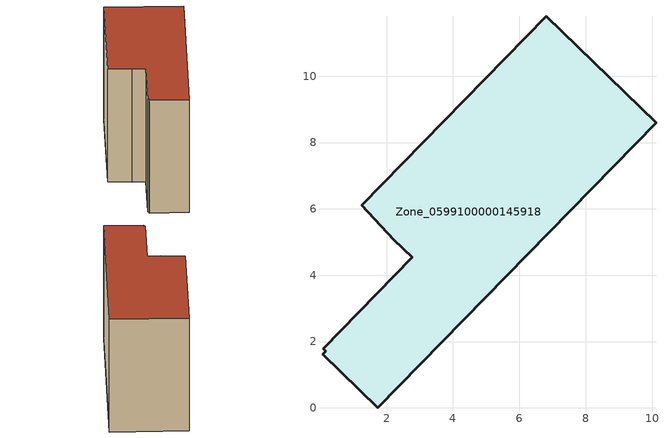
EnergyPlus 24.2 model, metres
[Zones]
Zone_0599100000145918
 floor ground (C_G): 1.25,6.11 6.81,11.81 10.12,8.59 1.73,0 0.07,1.61 0.17,1.7 0.1,1.78 2.78,4.54 2.22,5.08 z0
 wall outside (C_F): 1.73,0 10.12,8.59 6.81,11.81 1.25,6.11 2.22,5.08 2.78,4.54 0.1,1.78 0.17,1.7 0.07,1.61 1.73,0 z0:7.29
 roof outside (C_R): 0.07,1.61 1.73,0 10.12,8.59 6.81,11.81 1.25,6.11 2.22,5.08 2.78,4.54 0.1,1.78 0.17,1.7 z7.29
[BUILDING]
Pand.0599100000145918: North Axis=0; Terrain=City; Loads Convergence Tolerance Value=0.04; Temperature Convergence Tolerance Value=0.4; Solar Distribution=FullExterior; Maximum Number of Warmup Days=25; Minimum Number of Warmup Days=1
[Site:Location]
Rotterdam.The.Hague.AP_ZH_NLD Design_Conditions: Latitude=51.96; Longitude=4.45; Time Zone=1; Elevation=-4.5
[SITE:GROUNDTEMPERATURE:BUILDINGSURFACE]
18, 18, 18, 18, 18, 18, 18, 18, 18, 18, 18, 18
[MATERIAL] Thermal Absorptance=0.9; Solar Absorptance=0.7; Visible Absorptance=0.7
Name | Roughness | Thickness | Conductivity | Density | Specific Heat
G.TI.1946 | MediumSmooth | 0.15 | 1 | 540 | 1210
F.TI.1946 | Rough | 0.3 | 0.857143 | 1920 | 840
R.TI.1946 | MediumRough | 0.2 | 0.1 | 1500 | 1000
[CONSTRUCTION]
C_G: G.TI.1946
C_F: F.TI.1946
C_R: R.TI.1946
[ZONE]
Zone_0599100000145918: Type=1; Multiplier=1; Ceiling Height=Autocalculate; Volume=Autocalculate; Floor Area=autocalculate; Part of Total Floor Area=Yes
[ZONEINFILTRATION:DESIGNFLOWRATE]
Infil_Zone_0599100000145918: Zone or ZoneList or Space or SpaceList=Zone_0599100000145918; Schedule=AlwaysOn; Design Flow Rate Calculation Method=Flow/Area; Flow Rate per Floor Area=0.003; Constant Term Coefficient=1; Temperature Term Coefficient=0; Velocity Term Coefficient=0; Velocity Squared Term Coefficient=0
[HVACTEMPLATE:ZONE:IDEALLOADSAIRSYSTEM]
Zone_0599100000145918: Maximum Heating Supply Air Temperature=50; Minimum Cooling Supply Air Temperature=13; Maximum Heating Supply Air Humidity Ratio=0.0156; Minimum Cooling Supply Air Humidity Ratio=0.0077; Heating Limit=NoLimit; Cooling Limit=NoLimit; Dehumidification Control Type=ConstantSensibleHeatRatio; Cooling Sensible Heat Ratio=0.7; Dehumidification Setpoint=60; Humidification Control Type=None; Humidification Setpoint=30; Outdoor Air Method=None; Outdoor Air Flow Rate per Person=0.00944; Outdoor Air Flow Rate per Zone Floor Area=0; Outdoor Air Flow Rate per Zone=0; Demand Controlled Ventilation Type=None; Outdoor Air Economizer Type=NoEconomizer; Heat Recovery Type=None; Sensible Heat Recovery Effectiveness=0.7; Latent Heat Recovery Effectiveness=0.65
[ZONECONTROL:THERMOSTAT]
ThermostatControl_Zone_0599100000145918: Zone or ZoneList=Zone_0599100000145918; Control Type Schedule=DualSetpointControlType; Control 1=Thermostat_Zone_0599100000145918; Temperature Difference Between Cutout And Setpoint=0
[THERMOSTATSETPOINT:DUALSETPOINT]
Thermostat_Zone_0599100000145918: Heating Setpoint Temperature Schedule=HeatingSetpoint_Zone_0599100000145918; Cooling Setpoint Temperature Schedule=CoolingSetpoint_Zone_0599100000145918
[SCHEDULE:COMPACT]
HeatingSetpoint_Zone_0599100000145918: Through: 12/31, For: AllDays, Until: 24:00, 21
CoolingSetpoint_Zone_0599100000145918: Through: 12/31, For: AllDays, Until: 24:00, 24
DualSetpointControlType: Through: 12/31, For: AllDays, Until: 24:00, 4
AlwaysOn: Through: 12/31, For: AllDays, Until: 24:00, 1
